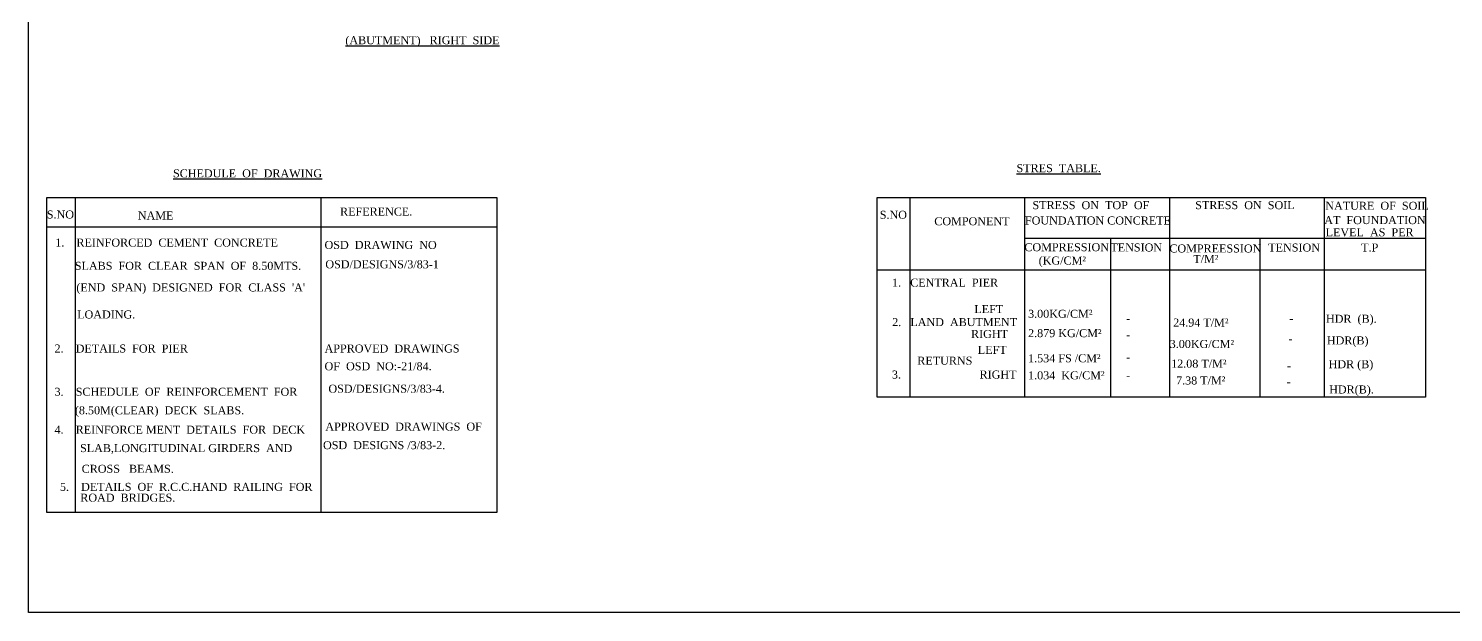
# Model space of a CAD drawing. Header units: millimetres. Extents: x -19421775.1 to -19421736.9, y -53714997.5 to -53714973.1.
# Drawn here: x -19421775.06 to -19421753.7, y -53714997.48 to -53714988.73 of the extents above; entities that cross this region are included whole.
import ezdxf

# ---------------------------------------------------------------- set-up
doc = ezdxf.new("R2010")
doc.units = ezdxf.units.MM
doc.header["$MEASUREMENT"] = 0
doc.layers.add('RAILING', color=4, linetype='Continuous')
doc.layers.add('TEXT', color=7, linetype='Continuous')
doc.layers.add('TITLE', color=7, linetype='Continuous', lineweight=30)
doc.styles.get("Standard").update_dxf_attribs({"font": 'TIMES.TTF', "height": 0.12})

msp = doc.modelspace()

# ---------------------------------------------------------------- linework, layer by layer
at = {"layer": 'RAILING'}
msp.add_lwpolyline([(-19421774.786, -53714991.264), (-19421768.04, -53714991.264), (-19421768.04, -53714995.981), (-19421774.786, -53714995.981)], close=True, dxfattribs=at)
for points in [[(-19421774.359, -53714991.264), (-19421774.359, -53714995.981)], [(-19421770.679, -53714991.264), (-19421770.679, -53714995.981)], [(-19421754.114, -53714994.255), (-19421762.337, -53714994.255), (-19421762.337, -53714991.264), (-19421754.888, -53714991.264)], [(-19421761.846, -53714991.264), (-19421761.846, -53714994.255)], [(-19421760.13, -53714991.264), (-19421760.13, -53714994.255)], [(-19421757.956, -53714991.264), (-19421757.956, -53714994.255)], [(-19421755.633, -53714991.264), (-19421755.633, -53714994.255)], [(-19421754.888, -53714991.264), (-19421754.114, -53714991.264)], [(-19421754.114, -53714991.264), (-19421754.114, -53714994.255)], [(-19421774.786, -53714991.703), (-19421768.04, -53714991.703)], [(-19421760.13, -53714991.874), (-19421755.633, -53714991.874)], [(-19421758.84, -53714991.874), (-19421758.84, -53714994.255)], [(-19421756.601, -53714991.874), (-19421756.601, -53714994.255)], [(-19421755.633, -53714991.874), (-19421754.114, -53714991.874)], [(-19421762.337, -53714992.345), (-19421754.114, -53714992.345)]]:
    msp.add_lwpolyline(points, dxfattribs=at)
at = {"layer": 'TITLE'}
msp.add_lwpolyline([(-19421775.06, -53714973.073), (-19421736.921, -53714973.073), (-19421736.921, -53714997.48), (-19421775.06, -53714997.48)], close=True, dxfattribs=at)

# ---------------------------------------------------------------- texts
at = {"layer": 'TEXT'}
for s, p in [('STRESS  ON  TOP  OF', (-19421760.008, -53714991.437)), ('STRESS  ON  SOIL', (-19421757.568, -53714991.437)), ('NATURE  OF  SOIL', (-19421755.617, -53714991.446)), ('S.NO', (-19421774.786, -53714991.577)), ('NAME', (-19421773.421, -53714991.592)), ('REFERENCE.', (-19421770.389, -53714991.534)), ('S.NO', (-19421762.298, -53714991.581)), ('COMPONENT', (-19421761.48, -53714991.678)), ('FOUNDATION CONCRETE', (-19421760.121, -53714991.667)), ('AT  FOUNDATION', (-19421755.633, -53714991.661)), ('LEVEL  AS  PER', (-19421755.613, -53714991.844)), ('1.    REINFORCED  CEMENT  CONCRETE', (-19421774.659, -53714991.998)), ('OSD  DRAWING  NO', (-19421770.622, -53714992.033)), ('COMPRESSION', (-19421760.13, -53714992.067)), ('TENSION', (-19421758.84, -53714992.071)), ('COMPREESSION', (-19421757.956, -53714992.086)), ('TENSION', (-19421756.473, -53714992.072)), ('T.P', (-19421755.079, -53714992.072)), ('OSD/DESIGNS/3/83-1', (-19421770.61, -53714992.323)), ('(KG/CM²', (-19421759.915, -53714992.267)), ('T/M²', (-19421757.597, -53714992.244)), ('SLABS  FOR  CLEAR  SPAN  OF  8.50MTS.', (-19421774.366, -53714992.346)), ("(END  SPAN)  DESIGNED  FOR  CLASS  'A'", (-19421774.343, -53714992.67)), ('1.   CENTRAL  PIER', (-19421762.114, -53714992.598)), ('LOADING.', (-19421774.331, -53714993.075)), ('2.   LAND  ABUTMENT', (-19421762.111, -53714993.189)), ('LEFT', (-19421760.879, -53714992.995)), ('3.00KG/CM²', (-19421760.074, -53714993.065)), ('HDR  (B).', (-19421755.608, -53714993.139)), ('RIGHT', (-19421760.929, -53714993.367)), ('2.879 KG/CM²', (-19421760.074, -53714993.355)), ('-', (-19421758.605, -53714993.132)), ('24.94 T/M²', (-19421757.899, -53714993.196)), ('-', (-19421756.157, -53714993.135)), ('2.    DETAILS  FOR  PIER', (-19421774.67, -53714993.585)), ('APPROVED  DRAWINGS', (-19421770.622, -53714993.585)), ('LEFT', (-19421760.828, -53714993.605)), ('-', (-19421758.605, -53714993.378)), ('3.00KG/CM²', (-19421757.951, -53714993.517)), ('-', (-19421756.171, -53714993.439)), ('HDR(B)', (-19421755.594, -53714993.464)), ('RETURNS', (-19421761.735, -53714993.767)), ('1.534 FS /CM²', (-19421760.074, -53714993.731)), ('-', (-19421758.605, -53714993.712)), ('12.08 T/M²', (-19421757.929, -53714993.812)), ('HDR (B)', (-19421755.568, -53714993.82)), ('OF  OSD  NO:-21/84.', (-19421770.622, -53714993.851)), ('3.                          RIGHT', (-19421762.115, -53714993.975)), ('1.034  KG/CM²', (-19421760.074, -53714993.987)), ('-', (-19421756.193, -53714993.842)), ('3.    SCHEDULE  OF  REINFORCEMENT  FOR', (-19421774.67, -53714994.233)), ('OSD/DESIGNS/3/83-4.', (-19421770.564, -53714994.187)), ('-', (-19421758.605, -53714993.99)), ('7.38 T/M²', (-19421757.855, -53714994.064)), ('-', (-19421756.197, -53714994.081)), ('HDR(B).', (-19421755.56, -53714994.199)), ('(8.50M(CLEAR)  DECK  SLABS.', (-19421774.365, -53714994.511)), ('4.    REINFORCE MENT  DETAILS  FOR  DECK', (-19421774.67, -53714994.801)), ('APPROVED  DRAWINGS  OF', (-19421770.61, -53714994.755)), ('SLAB,LONGITUDINAL GIRDERS  AND', (-19421774.288, -53714995.077)), ('OSD  DESIGNS /3/83-2.', (-19421770.645, -53714995.033)), ('CROSS   BEAMS.', (-19421774.263, -53714995.387)), ('5.    DETAILS  OF  R.C.C.HAND  RAILING  FOR ', (-19421774.589, -53714995.658)), ('ROAD  BRIDGES.', (-19421774.284, -53714995.82))]:
    msp.add_text(s, height=0.12, dxfattribs=at).set_placement(p)
at = {"layer": 'TITLE'}
for s, p in [('%%U(ABUTMENT)   RIGHT  SIDE', (-19421770.31, -53714988.966)), ('%%USCHEDULE  OF  DRAWING', (-19421772.894, -53714990.961)), ('%%USTRES  TABLE.', (-19421760.247, -53714990.883))]:
    msp.add_text(s, height=0.12, dxfattribs=at).set_placement(p)

doc.saveas('drawing.dxf')
